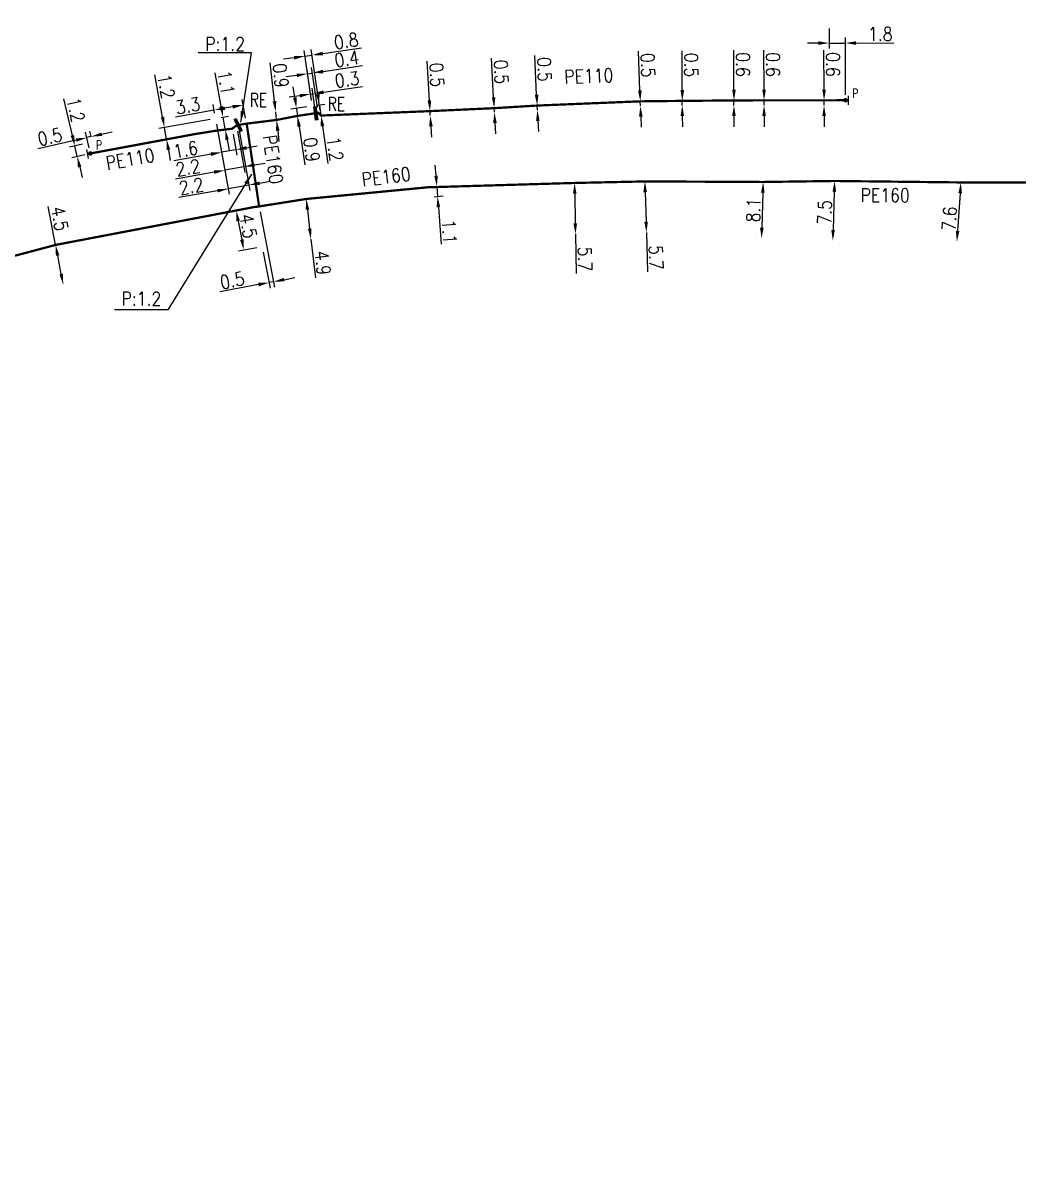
# Model space of a CAD drawing. Header units: millimetres. Extents: x 150994 to 151987, y 125997 to 127005.
# Drawn here: x 151508.8 to 151619.6, y 126854 to 126980.6 of the extents above; entities that cross this region are included whole.
import ezdxf
from ezdxf.enums import TextEntityAlignment as Align

# ---------------------------------------------------------------- set-up
doc = ezdxf.new("R2010")
doc.units = ezdxf.units.MM
doc.header["$PDMODE"] = 34
doc.linetypes.add('L_100_PE', pattern=[14, 10, -1.5, 1, -1.5])
doc.layers.get('0').update_dxf_attribs({"linetype": 'CONTINUOUS'})
doc.layers.get('Defpoints').update_dxf_attribs({"linetype": 'CONTINUOUS'})
for name, color, linetype in [('L_140', 3, 'CONTINUOUS'), ('L_300', 7, 'CONTINUOUS'), ('L_340', 7, 'CONTINUOUS')]:
    doc.layers.add(name, color=color, linetype=linetype)
doc.styles.add('G_ROMANS', font='ROMANS.SHX', dxfattribs={"width": 0.75})
doc.styles.get("Standard").update_dxf_attribs({"font": 'romans.shx', "width": 0.85})
doc.dimstyles.get("Standard").update_dxf_attribs({"dimtxt": 1.5, "dimasz": 1.2, "dimexe": 0.625, "dimexo": 0.625, "dimgap": 0.25, "dimtad": 1, "dimdec": 1, "dimzin": 0, "dimdsep": 46, "dimtxsty": 'Standard', "dimcen": -0.5, "dimadec": 0, "dimazin": 0, "dimtfac": 1, "dimtdec": 1, "dimtmove": 0, "dimatfit": 3, "dimfxl": 0, "dimtolj": 1, "dimtzin": 0, "dimarcsym": 0})

# ---------------------------------------------------------------- blocks, each defined once
blk = doc.blocks.new('*D867')
at = {"layer": 'Defpoints', "color": 0, "linetype": 'Continuous', "transparency": 16777216}
for p in [(151512.48, 126955.93), (151513.33, 126951.51), (151513.33, 126951.51)]:
    blk.add_point(p, dxfattribs=at)
at = {"layer": 'L_140', "color": 0, "linetype": 'Continuous', "lineweight": -2, "transparency": 16777216}
for p, q in [((151512.48, 126955.93), (151511.65, 126960.22)), ((151513.1, 126952.69), (151512.71, 126954.75))]:
    blk.add_line(p, q, dxfattribs=at)
at = {"layer": 'L_140', "color": 0, "linetype": 'Continuous', "transparency": 16777216}
for points in [[(151512.9, 126954.79), (151512.51, 126954.71), (151512.48, 126955.93)], [(151513.3, 126952.73), (151512.91, 126952.65), (151513.33, 126951.51)]]:
    blk.add_solid(points, dxfattribs=at)
at = {"layer": 'L_140', "color": 0, "linetype": 'Continuous', "transparency": 16777216, "insert": (151512.94, 126958.85), "char_height": 1.5, "attachment_point": 5, "rotation": 280.8716}
blk.add_mtext('\\A1;4.5', dxfattribs=at)
blk = doc.blocks.new('*D868')
at = {"layer": 'Defpoints', "color": 0, "linetype": 'Continuous', "transparency": 16777216}
for p in [(151535.12, 126960.21), (151535.47, 126955.73), (151536.23, 126951.74)]:
    blk.add_point(p, dxfattribs=at)
at = {"layer": 'L_140', "color": 0, "linetype": 'Continuous', "lineweight": -2, "transparency": 16777216}
for p, q in [((151535.24, 126959.6), (151536.84, 126951.22)), ((151535.58, 126955.12), (151536.35, 126951.13)), ((151537.9, 126952.06), (151539.08, 126952.29)), ((151535.05, 126951.52), (151530.76, 126950.7)), ((151536.72, 126951.84), (151536.23, 126951.74))]:
    blk.add_line(p, q, dxfattribs=at)
at = {"layer": 'L_140', "color": 0, "linetype": 'Continuous', "transparency": 16777216}
for points in [[(151537.86, 126952.26), (151537.94, 126951.87), (151536.72, 126951.84)], [(151535.01, 126951.72), (151535.09, 126951.32), (151536.23, 126951.74)]]:
    blk.add_solid(points, dxfattribs=at)
at = {"layer": 'L_140', "color": 0, "linetype": 'Continuous', "transparency": 16777216, "insert": (151532.13, 126951.98), "char_height": 1.5, "attachment_point": 5, "rotation": 10.8418}
blk.add_mtext('\\A1;0.5', dxfattribs=at)
blk = doc.blocks.new('*D869')
at = {"layer": 'Defpoints', "color": 0, "linetype": 'Continuous', "transparency": 16777216}
for p in [(151534.62, 126960.15), (151533.42, 126955.34), (151535.47, 126955.73)]:
    blk.add_point(p, dxfattribs=at)
at = {"layer": 'L_140', "color": 0, "linetype": 'Continuous', "lineweight": -2, "transparency": 16777216}
for p, q in [((151534.01, 126960.03), (151531.96, 126959.64)), ((151532.8, 126958.58), (151533.19, 126956.52)), ((151534.85, 126955.61), (151532.81, 126955.22))]:
    blk.add_line(p, q, dxfattribs=at)
at = {"layer": 'L_140', "color": 0, "linetype": 'Continuous', "transparency": 16777216}
for points in [[(151532.99, 126958.62), (151532.6, 126958.54), (151532.57, 126959.76)], [(151533.39, 126956.56), (151533, 126956.48), (151533.42, 126955.34)]]:
    blk.add_solid(points, dxfattribs=at)
at = {"layer": 'L_140', "color": 0, "linetype": 'Continuous', "transparency": 16777216, "insert": (151533.92, 126958.02), "char_height": 1.5, "attachment_point": 5, "rotation": 280.8418}
blk.add_mtext('\\A1;4.5', dxfattribs=at)
blk = doc.blocks.new('*D870')
at = {"layer": 'Defpoints', "color": 0, "linetype": 'Continuous', "transparency": 16777216}
for p in [(151570.2, 126962.82), (151570.31, 126957.12), (151570.31, 126957.12)]:
    blk.add_point(p, dxfattribs=at)
at = {"layer": 'L_140', "color": 0, "linetype": 'Continuous', "lineweight": -2, "transparency": 16777216}
for p, q in [((151570.23, 126961.62), (151570.29, 126958.32)), ((151570.31, 126957.12), (151570.38, 126952.75))]:
    blk.add_line(p, q, dxfattribs=at)
at = {"layer": 'L_140', "color": 0, "linetype": 'Continuous', "transparency": 16777216}
for points in [[(151570.43, 126961.63), (151570.03, 126961.62), (151570.2, 126962.82)], [(151570.49, 126958.33), (151570.09, 126958.32), (151570.31, 126957.12)]]:
    blk.add_solid(points, dxfattribs=at)
at = {"layer": 'L_140', "color": 0, "linetype": 'Continuous', "transparency": 16777216, "insert": (151571.36, 126954.36), "char_height": 1.5, "attachment_point": 5, "rotation": 271.0245}
blk.add_mtext('\\A1;5.7', dxfattribs=at)
blk = doc.blocks.new('*D871')
at = {"layer": 'Defpoints', "color": 0, "linetype": 'Continuous', "transparency": 16777216}
for p in [(151554.13, 126970.81), (151554.16, 126970.31), (151554.16, 126970.31)]:
    blk.add_point(p, dxfattribs=at)
at = {"layer": 'L_140', "color": 0, "linetype": 'Continuous', "lineweight": -2, "transparency": 16777216}
for p, q in [((151554.06, 126972), (151553.81, 126976.37)), ((151554.16, 126970.31), (151554.13, 126970.81)), ((151554.76, 126970.84), (151554.76, 126970.84)), ((151554.79, 126970.34), (151554.79, 126970.34)), ((151554.23, 126969.11), (151554.3, 126967.91))]:
    blk.add_line(p, q, dxfattribs=at)
at = {"layer": 'L_140', "color": 0, "linetype": 'Continuous', "transparency": 16777216}
for points in [[(151554.26, 126972.02), (151553.86, 126971.99), (151554.13, 126970.81)], [(151554.43, 126969.12), (151554.03, 126969.1), (151554.16, 126970.31)]]:
    blk.add_solid(points, dxfattribs=at)
at = {"layer": 'L_140', "color": 0, "linetype": 'Continuous', "transparency": 16777216, "insert": (151554.9, 126974.84), "char_height": 1.5, "attachment_point": 5, "rotation": 273.2758}
blk.add_mtext('\\A1;0.5', dxfattribs=at)
blk = doc.blocks.new('*D872')
at = {"layer": 'Defpoints', "color": 0, "linetype": 'Continuous', "transparency": 16777216}
for p in [(151553.9, 126962.34), (151553.98, 126961.25), (151554.97, 126961.32)]:
    blk.add_point(p, dxfattribs=at)
at = {"layer": 'L_140', "color": 0, "linetype": 'Continuous', "lineweight": -2, "transparency": 16777216}
for p, q in [((151554.8, 126963.61), (151554.72, 126964.81)), ((151554.52, 126962.39), (151555.52, 126962.46)), ((151554.89, 126962.42), (151554.97, 126961.32)), ((151554.6, 126961.29), (151555.6, 126961.37)), ((151555.06, 126960.12), (151555.37, 126956))]:
    blk.add_line(p, q, dxfattribs=at)
at = {"layer": 'L_140', "color": 0, "linetype": 'Continuous', "transparency": 16777216}
for points in [[(151555, 126963.63), (151554.6, 126963.6), (151554.89, 126962.42)], [(151555.26, 126960.14), (151554.86, 126960.11), (151554.97, 126961.32)]]:
    blk.add_solid(points, dxfattribs=at)
at = {"layer": 'L_140', "color": 0, "linetype": 'Continuous', "transparency": 16777216, "insert": (151556.27, 126957.39), "char_height": 1.5, "attachment_point": 5, "rotation": 274.2283}
blk.add_mtext('\\A1;1.1', dxfattribs=at)
blk = doc.blocks.new('*D873')
at = {"layer": 'Defpoints', "color": 0, "linetype": 'Continuous', "transparency": 16777216}
for p in [(151578.03, 126962.99), (151578.2, 126957.3), (151578.2, 126957.3)]:
    blk.add_point(p, dxfattribs=at)
at = {"layer": 'L_140', "color": 0, "linetype": 'Continuous', "lineweight": -2, "transparency": 16777216}
for p, q in [((151578.06, 126961.79), (151578.16, 126958.49)), ((151578.2, 126957.3), (151578.33, 126952.93))]:
    blk.add_line(p, q, dxfattribs=at)
at = {"layer": 'L_140', "color": 0, "linetype": 'Continuous', "transparency": 16777216}
for points in [[(151578.26, 126961.8), (151577.86, 126961.79), (151578.03, 126962.99)], [(151578.36, 126958.5), (151577.96, 126958.49), (151578.2, 126957.3)]]:
    blk.add_solid(points, dxfattribs=at)
at = {"layer": 'L_140', "color": 0, "linetype": 'Continuous', "transparency": 16777216, "insert": (151579.28, 126954.54), "char_height": 1.5, "attachment_point": 5, "rotation": 271.7369}
blk.add_mtext('\\A1;5.7', dxfattribs=at)
blk = doc.blocks.new('*D874')
at = {"layer": 'Defpoints', "color": 0, "linetype": 'Continuous', "transparency": 16777216}
for p in [(151591.19, 126962.93), (151591.01, 126956.64), (151591.01, 126956.64)]:
    blk.add_point(p, dxfattribs=at)
at = {"layer": 'L_140', "color": 0, "linetype": 'Continuous', "lineweight": -2, "transparency": 16777216}
for p, q in [((151591.15, 126961.73), (151591.04, 126957.83)), ((151590.38, 126956.65), (151590.38, 126956.65))]:
    blk.add_line(p, q, dxfattribs=at)
at = {"layer": 'L_140', "color": 0, "linetype": 'Continuous', "transparency": 16777216}
for points in [[(151590.95, 126961.74), (151591.35, 126961.73), (151591.19, 126962.93)], [(151590.84, 126957.84), (151591.24, 126957.83), (151591.01, 126956.64)]]:
    blk.add_solid(points, dxfattribs=at)
at = {"layer": 'L_140', "color": 0, "linetype": 'Continuous', "transparency": 16777216, "insert": (151590.1, 126959.81), "char_height": 1.5, "attachment_point": 5, "rotation": 88.3475}
blk.add_mtext('\\A1;8.1', dxfattribs=at)
blk = doc.blocks.new('*D875')
at = {"layer": 'Defpoints', "color": 0, "linetype": 'Continuous', "transparency": 16777216}
for p in [(151599.14, 126963.04), (151598.93, 126956.39), (151598.93, 126956.39)]:
    blk.add_point(p, dxfattribs=at)
at = {"layer": 'L_140', "color": 0, "linetype": 'Continuous', "lineweight": -2, "transparency": 16777216}
blk.add_line((151599.1, 126961.84), (151598.97, 126957.59), dxfattribs=at)
at = {"layer": 'L_140', "color": 0, "linetype": 'Continuous', "transparency": 16777216}
for points in [[(151598.9, 126961.85), (151599.3, 126961.83), (151599.14, 126963.04)], [(151598.77, 126957.6), (151599.17, 126957.59), (151598.93, 126956.39)]]:
    blk.add_solid(points, dxfattribs=at)
at = {"layer": 'L_140', "color": 0, "linetype": 'Continuous', "transparency": 16777216, "insert": (151598.03, 126959.56), "char_height": 1.5, "attachment_point": 5, "rotation": 88.1946}
blk.add_mtext('\\A1;7.5', dxfattribs=at)
blk = doc.blocks.new('*D877')
at = {"layer": 'Defpoints', "color": 0, "linetype": 'Continuous', "transparency": 16777216}
for p in [(151613.18, 126962.88), (151612.74, 126956.29), (151612.74, 126956.29)]:
    blk.add_point(p, dxfattribs=at)
at = {"layer": 'L_140', "color": 0, "linetype": 'Continuous', "lineweight": -2, "transparency": 16777216}
blk.add_line((151613.1, 126961.68), (151612.82, 126957.49), dxfattribs=at)
at = {"layer": 'L_140', "color": 0, "linetype": 'Continuous', "transparency": 16777216}
for points in [[(151612.9, 126961.69), (151613.3, 126961.67), (151613.18, 126962.88)], [(151612.62, 126957.5), (151613.02, 126957.48), (151612.74, 126956.29)]]:
    blk.add_solid(points, dxfattribs=at)
at = {"layer": 'L_140', "color": 0, "linetype": 'Continuous', "transparency": 16777216, "insert": (151611.91, 126958.85), "char_height": 1.5, "attachment_point": 5, "rotation": 86.2139}
blk.add_mtext('\\A1;7.6', dxfattribs=at)
blk = doc.blocks.new('*D878')
at = {"layer": 'Defpoints', "color": 0, "linetype": 'Continuous', "transparency": 16777216}
for p in [(151536.96, 126970.72), (151536.96, 126970.72), (151537.06, 126969.83)]:
    blk.add_point(p, dxfattribs=at)
at = {"layer": 'L_140', "color": 0, "linetype": 'Continuous', "lineweight": -2, "transparency": 16777216}
for p, q in [((151536.83, 126971.92), (151536.36, 126976.2)), ((151537.06, 126969.83), (151536.96, 126970.72)), ((151537.68, 126969.9), (151537.68, 126969.9)), ((151537.19, 126968.64), (151537.32, 126967.44))]:
    blk.add_line(p, q, dxfattribs=at)
at = {"layer": 'L_140', "color": 0, "linetype": 'Continuous', "transparency": 16777216}
for points in [[(151537.03, 126971.94), (151536.63, 126971.89), (151536.96, 126970.72)], [(151537.39, 126968.66), (151536.99, 126968.61), (151537.06, 126969.83)]]:
    blk.add_solid(points, dxfattribs=at)
at = {"layer": 'L_140', "color": 0, "linetype": 'Continuous', "transparency": 16777216, "insert": (151537.52, 126974.76), "char_height": 1.5, "attachment_point": 5, "rotation": 276.2637}
blk.add_mtext('\\A1;0.9', dxfattribs=at)
blk = doc.blocks.new('*D879')
at = {"layer": 'Defpoints', "color": 0, "linetype": 'Continuous', "transparency": 16777216}
for p in [(151530.11, 126970.92), (151530.28, 126969.99), (151533.73, 126969.42)]:
    blk.add_point(p, dxfattribs=at)
at = {"layer": 'L_140', "color": 0, "linetype": 'Continuous', "lineweight": -2, "transparency": 16777216}
for p, q in [((151530.17, 126970.6), (151530, 126971.53)), ((151532.18, 126971.29), (151531.29, 126971.13)), ((151533.62, 126970.03), (151533.25, 126972.12)), ((151530.11, 126970.92), (151525.81, 126970.15))]:
    blk.add_line(p, q, dxfattribs=at)
at = {"layer": 'L_140', "color": 0, "linetype": 'Continuous', "transparency": 16777216}
for points in [[(151531.26, 126971.33), (151531.33, 126970.93), (151530.11, 126970.92)], [(151532.14, 126971.49), (151532.21, 126971.09), (151533.36, 126971.5)]]:
    blk.add_solid(points, dxfattribs=at)
at = {"layer": 'L_140', "color": 0, "linetype": 'Continuous', "transparency": 16777216, "insert": (151527.19, 126971.41), "char_height": 1.5, "attachment_point": 5, "rotation": 10.1584}
blk.add_mtext('\\A1;3.3', dxfattribs=at)
blk = doc.blocks.new('*D880')
at = {"layer": 'Defpoints', "color": 0, "linetype": 'Continuous', "transparency": 16777216}
for p in [(151530.28, 126969.99), (151531.11, 126970.14), (151530.51, 126968.66)]:
    blk.add_point(p, dxfattribs=at)
at = {"layer": 'L_140', "color": 0, "linetype": 'Continuous', "lineweight": -2, "transparency": 16777216}
for p, q in [((151530.9, 126971.32), (151530.22, 126975.08)), ((151530.89, 126970.1), (151531.72, 126970.25)), ((151531.34, 126968.81), (151531.11, 126970.14)), ((151531.13, 126968.77), (151531.96, 126968.92)), ((151531.56, 126967.63), (151531.77, 126966.45))]:
    blk.add_line(p, q, dxfattribs=at)
at = {"layer": 'L_140', "color": 0, "linetype": 'Continuous', "transparency": 16777216}
for points in [[(151531.09, 126971.35), (151530.7, 126971.28), (151531.11, 126970.14)], [(151531.75, 126967.67), (151531.36, 126967.59), (151531.34, 126968.81)]]:
    blk.add_solid(points, dxfattribs=at)
at = {"layer": 'L_140', "color": 0, "linetype": 'Continuous', "transparency": 16777216, "insert": (151531.44, 126973.97), "char_height": 1.5, "attachment_point": 5, "rotation": 280.1584}
blk.add_mtext('\\A1;1.1', dxfattribs=at)
blk = doc.blocks.new('*D881')
at = {"layer": 'Defpoints', "color": 0, "linetype": 'Continuous', "transparency": 16777216}
for p in [(151516.43, 126967.97), (151516.57, 126967.38), (151516.35, 126966.1)]:
    blk.add_point(p, dxfattribs=at)
at = {"layer": 'L_340', "color": 0, "linetype": 'Continuous', "lineweight": -2, "transparency": 16777216}
for p, q in [((151514.77, 126967.59), (151510.51, 126966.61)), ((151516.21, 126966.71), (151515.8, 126968.47)), ((151516.43, 126967.97), (151515.94, 126967.86)), ((151516.43, 126967.99), (151516.29, 126968.58)), ((151517.6, 126968.24), (151518.77, 126968.51))]:
    blk.add_line(p, q, dxfattribs=at)
at = {"layer": 'L_340', "color": 0, "linetype": 'Continuous', "transparency": 16777216}
for points in [[(151514.73, 126967.78), (151514.82, 126967.4), (151515.94, 126967.86)], [(151517.56, 126968.43), (151517.65, 126968.05), (151516.43, 126967.97)]]:
    blk.add_solid(points, dxfattribs=at)
at = {"layer": 'L_340', "color": 0, "linetype": 'Continuous', "transparency": 16777216, "insert": (151511.84, 126967.94), "char_height": 1.5, "attachment_point": 5, "rotation": 12.9512}
blk.add_mtext('\\A1;0.5', dxfattribs=at)
blk = doc.blocks.new('*D882')
at = {"layer": 'Defpoints', "color": 0, "linetype": 'Continuous', "transparency": 16777216}
for p in [(151514.62, 126966.94), (151516.08, 126967.27), (151516.35, 126966.1)]:
    blk.add_point(p, dxfattribs=at)
at = {"layer": 'L_340', "color": 0, "linetype": 'Continuous', "lineweight": -2, "transparency": 16777216}
for p, q in [((151514.35, 126968.11), (151513.41, 126972.19)), ((151515.47, 126967.13), (151514.01, 126966.8)), ((151514.89, 126965.77), (151514.62, 126966.94)), ((151515.74, 126965.96), (151514.28, 126965.63)), ((151515.16, 126964.6), (151515.42, 126963.43))]:
    blk.add_line(p, q, dxfattribs=at)
at = {"layer": 'L_340', "color": 0, "linetype": 'Continuous', "transparency": 16777216}
for points in [[(151514.54, 126968.15), (151514.15, 126968.06), (151514.62, 126966.94)], [(151515.35, 126964.64), (151514.96, 126964.55), (151514.89, 126965.77)]]:
    blk.add_solid(points, dxfattribs=at)
at = {"layer": 'L_340', "color": 0, "linetype": 'Continuous', "transparency": 16777216, "insert": (151514.72, 126970.96), "char_height": 1.5, "attachment_point": 5, "rotation": 282.9512}
blk.add_mtext('\\A1;1.2', dxfattribs=at)
blk = doc.blocks.new('*D883')
at = {"layer": 'Defpoints', "color": 0, "linetype": 'Continuous', "transparency": 16777216}
for p in [(151530.28, 126969.99), (151532.11, 126968.85), (151530.95, 126966.23)]:
    blk.add_point(p, dxfattribs=at)
at = {"layer": 'L_140', "color": 0, "linetype": 'Continuous', "lineweight": -2, "transparency": 16777216}
for p, q in [((151530.39, 126969.37), (151531.06, 126965.62)), ((151532.22, 126968.23), (151532.63, 126965.9)), ((151532.52, 126966.52), (151530.95, 126966.23)), ((151533.71, 126966.73), (151534.89, 126966.94)), ((151529.77, 126966.02), (151525.64, 126965.28))]:
    blk.add_line(p, q, dxfattribs=at)
at = {"layer": 'L_140', "color": 0, "linetype": 'Continuous', "transparency": 16777216}
for points in [[(151529.73, 126966.22), (151529.8, 126965.82), (151530.95, 126966.23)], [(151533.67, 126966.92), (151533.74, 126966.53), (151532.52, 126966.52)]]:
    blk.add_solid(points, dxfattribs=at)
at = {"layer": 'L_140', "color": 0, "linetype": 'Continuous', "transparency": 16777216, "insert": (151526.94, 126966.53), "char_height": 1.5, "attachment_point": 5, "rotation": 10.1584}
blk.add_mtext('\\A1;1.6', dxfattribs=at)
blk = doc.blocks.new('*D884')
at = {"layer": 'Defpoints', "color": 0, "linetype": 'Continuous', "transparency": 16777216}
for p in [(151530.28, 126969.99), (151532.79, 126969.27), (151531.68, 126962.17)]:
    blk.add_point(p, dxfattribs=at)
at = {"layer": 'L_340', "color": 0, "linetype": 'Continuous', "lineweight": -2, "transparency": 16777216}
for p, q in [((151530.39, 126969.37), (151531.79, 126961.56)), ((151532.9, 126968.66), (151534.1, 126961.97)), ((151533.99, 126962.59), (151531.68, 126962.17)), ((151535.17, 126962.8), (151536.35, 126963.01)), ((151530.5, 126961.96), (151526.19, 126961.19))]:
    blk.add_line(p, q, dxfattribs=at)
at = {"layer": 'L_340', "color": 0, "linetype": 'Continuous', "transparency": 16777216}
for points in [[(151535.14, 126962.99), (151535.21, 126962.6), (151533.99, 126962.59)], [(151530.46, 126962.16), (151530.53, 126961.76), (151531.68, 126962.17)]]:
    blk.add_solid(points, dxfattribs=at)
at = {"layer": 'L_340', "color": 0, "linetype": 'Continuous', "transparency": 16777216, "insert": (151527.58, 126962.45), "char_height": 1.5, "attachment_point": 5, "rotation": 10.1584}
blk.add_mtext('\\A1;2.2', dxfattribs=at)
blk = doc.blocks.new('*D885')
at = {"layer": 'Defpoints', "color": 0, "linetype": 'Continuous', "transparency": 16777216}
for p in [(151530.28, 126969.99), (151524.59, 126968.97), (151528.16, 126968.29)]:
    blk.add_point(p, dxfattribs=at)
at = {"layer": 'L_140', "color": 0, "linetype": 'Continuous', "lineweight": -2, "transparency": 16777216}
for p, q in [((151524.38, 126970.15), (151523.53, 126974.86)), ((151529.66, 126969.88), (151523.97, 126968.86)), ((151524.82, 126967.69), (151524.59, 126968.97)), ((151527.54, 126968.18), (151524.2, 126967.58)), ((151525.03, 126966.51), (151525.24, 126965.33))]:
    blk.add_line(p, q, dxfattribs=at)
at = {"layer": 'L_140', "color": 0, "linetype": 'Continuous', "transparency": 16777216}
for points in [[(151524.57, 126970.19), (151524.18, 126970.12), (151524.59, 126968.97)], [(151525.23, 126966.54), (151524.83, 126966.47), (151524.82, 126967.69)]]:
    blk.add_solid(points, dxfattribs=at)
at = {"layer": 'L_140', "color": 0, "linetype": 'Continuous', "transparency": 16777216, "insert": (151524.78, 126973.57), "char_height": 1.5, "attachment_point": 5, "rotation": 280.1584}
blk.add_mtext('\\A1;1.2', dxfattribs=at)
blk = doc.blocks.new('L_340_21')
at = {"linetype": 'Continuous'}
blk.add_hatch(color=0, dxfattribs=at).paths.add_polyline_path([(0.125, 0.75), (-0.125, 0.75), (-0.125, -0.75), (0.125, -0.75)])
at = {"color": 0, "linetype": 'Continuous'}
blk.add_lwpolyline([(-0.125, 0.75), (0.125, 0.75), (0.125, -0.75), (-0.125, -0.75)], close=True, dxfattribs=at)
at = {"color": 0, "linetype": 'Continuous', "style": 'G_ROMANS', "width": 0.75}
for tag, height, flags, p in [('RE', 1.5, 8, (0, 3)), ('DEF_LEG', 1.2, 3, (0, -5)), ('DEF_COUP', 1.2, 3, (0, -7.5)), ('DEF_TYPE', 1.2, 3, (0, -10))]:
    blk.add_attdef(tag, text='', height=height, dxfattribs=dict(at, flags=flags)).set_placement(p, align=Align.MIDDLE)
blk = doc.blocks.new('*D886')
at = {"layer": 'Defpoints', "color": 0, "linetype": 'Continuous', "transparency": 16777216}
for p in [(151540.83, 126972.71), (151541.03, 126971.39), (151541.42, 126970.58)]:
    blk.add_point(p, dxfattribs=at)
at = {"layer": 'L_340', "color": 0, "linetype": 'Continuous', "lineweight": -2, "transparency": 16777216}
for p, q in [((151539.65, 126972.53), (151538.46, 126972.35)), ((151540.94, 126972), (151540.74, 126973.32)), ((151540.83, 126972.71), (151541.11, 126972.75)), ((151541.33, 126971.2), (151541.01, 126973.36)), ((151542.29, 126972.92), (151546.62, 126973.56))]:
    blk.add_line(p, q, dxfattribs=at)
at = {"layer": 'L_340', "color": 0, "linetype": 'Continuous', "transparency": 16777216}
for points in [[(151539.62, 126972.73), (151539.68, 126972.33), (151540.83, 126972.71)], [(151542.26, 126973.12), (151542.32, 126972.72), (151541.11, 126972.75)]]:
    blk.add_solid(points, dxfattribs=at)
at = {"layer": 'L_340', "color": 0, "linetype": 'Continuous', "transparency": 16777216, "insert": (151544.9, 126974.32), "char_height": 1.5, "attachment_point": 5, "rotation": 8.4084}
blk.add_mtext('\\A1;0.3', dxfattribs=at)
blk = doc.blocks.new('*D887')
at = {"layer": 'Defpoints', "color": 0, "linetype": 'Continuous', "transparency": 16777216}
for p in [(151540.21, 126976.93), (151541.03, 126971.39), (151542, 126970.32)]:
    blk.add_point(p, dxfattribs=at)
at = {"layer": 'L_140', "color": 0, "linetype": 'Continuous', "lineweight": -2, "transparency": 16777216}
for p, q in [((151540.94, 126972), (151540.12, 126977.54)), ((151541.9, 126970.93), (151540.91, 126977.66)), ((151542.19, 126977.22), (151546.51, 126977.86)), ((151539.02, 126976.75), (151537.84, 126976.58)), ((151540.21, 126976.93), (151541, 126977.04))]:
    blk.add_line(p, q, dxfattribs=at)
at = {"layer": 'L_140', "color": 0, "linetype": 'Continuous', "transparency": 16777216}
for points in [[(151538.99, 126976.95), (151539.05, 126976.55), (151540.21, 126976.93)], [(151542.16, 126977.42), (151542.22, 126977.02), (151541, 126977.04)]]:
    blk.add_solid(points, dxfattribs=at)
at = {"layer": 'L_140', "color": 0, "linetype": 'Continuous', "transparency": 16777216, "insert": (151544.8, 126978.62), "char_height": 1.5, "attachment_point": 5, "rotation": 8.4084}
blk.add_mtext('\\A1;0.8', dxfattribs=at)
blk = doc.blocks.new('*D888')
at = {"layer": 'Defpoints', "color": 0, "linetype": 'Continuous', "transparency": 16777216}
for p in [(151530.28, 126969.99), (151532.6, 126969.2), (151531.31, 126964.23)]:
    blk.add_point(p, dxfattribs=at)
at = {"layer": 'L_140', "color": 0, "linetype": 'Continuous', "lineweight": -2, "transparency": 16777216}
for p, q in [((151530.39, 126969.37), (151531.42, 126963.62)), ((151532.71, 126968.58), (151533.53, 126964)), ((151534.6, 126964.83), (151535.79, 126965.04)), ((151530.13, 126964.02), (151525.82, 126963.25)), ((151533.42, 126964.61), (151531.31, 126964.23))]:
    blk.add_line(p, q, dxfattribs=at)
at = {"layer": 'L_140', "color": 0, "linetype": 'Continuous', "transparency": 16777216}
for points in [[(151534.57, 126965.02), (151534.64, 126964.63), (151533.42, 126964.61)], [(151530.09, 126964.22), (151530.16, 126963.83), (151531.31, 126964.23)]]:
    blk.add_solid(points, dxfattribs=at)
at = {"layer": 'L_140', "color": 0, "linetype": 'Continuous', "transparency": 16777216, "insert": (151527.21, 126964.52), "char_height": 1.5, "attachment_point": 5, "rotation": 10.1584}
blk.add_mtext('\\A1;2.2', dxfattribs=at)
blk = doc.blocks.new('*D889')
at = {"layer": 'Defpoints', "color": 0, "linetype": 'Continuous', "transparency": 16777216}
for p in [(151541.03, 126971.39), (151541.82, 126971.5), (151542, 126970.32)]:
    blk.add_point(p, dxfattribs=at)
at = {"layer": 'L_140', "color": 0, "linetype": 'Continuous', "lineweight": -2, "transparency": 16777216}
for p, q in [((151541.64, 126972.69), (151541.47, 126973.88)), ((151541.65, 126971.48), (151542.44, 126971.59)), ((151541.82, 126971.5), (151542, 126970.32)), ((151542.61, 126970.41), (151542.61, 126970.41)), ((151542.17, 126969.13), (151542.78, 126964.98))]:
    blk.add_line(p, q, dxfattribs=at)
at = {"layer": 'L_140', "color": 0, "linetype": 'Continuous', "transparency": 16777216}
for points in [[(151541.84, 126972.72), (151541.45, 126972.66), (151541.82, 126971.5)], [(151542.37, 126969.16), (151541.97, 126969.1), (151542, 126970.32)]]:
    blk.add_solid(points, dxfattribs=at)
at = {"layer": 'L_140', "color": 0, "linetype": 'Continuous', "transparency": 16777216, "insert": (151543.55, 126966.61), "char_height": 1.5, "attachment_point": 5, "rotation": 278.4084}
blk.add_mtext('\\A1;1.2', dxfattribs=at)
blk = doc.blocks.new('*D890')
at = {"layer": 'Defpoints', "color": 0, "linetype": 'Continuous', "transparency": 16777216}
for p in [(151541.03, 126971.39), (151539.27, 126971.12), (151539.39, 126970.28)]:
    blk.add_point(p, dxfattribs=at)
at = {"layer": 'L_140', "color": 0, "linetype": 'Continuous', "lineweight": -2, "transparency": 16777216}
for p, q in [((151539.09, 126972.31), (151538.92, 126973.5)), ((151540.41, 126971.29), (151538.65, 126971.03)), ((151539.27, 126971.12), (151539.39, 126970.28)), ((151539.57, 126969.1), (151540.2, 126964.83))]:
    blk.add_line(p, q, dxfattribs=at)
at = {"layer": 'L_140', "color": 0, "linetype": 'Continuous', "transparency": 16777216}
for points in [[(151539.29, 126972.34), (151538.89, 126972.28), (151539.27, 126971.12)], [(151539.77, 126969.13), (151539.37, 126969.07), (151539.39, 126970.28)]]:
    blk.add_solid(points, dxfattribs=at)
at = {"layer": 'L_140', "color": 0, "linetype": 'Continuous', "transparency": 16777216, "insert": (151540.96, 126966.52), "char_height": 1.5, "attachment_point": 5, "rotation": 278.4084}
blk.add_mtext('\\A1;0.9', dxfattribs=at)
blk = doc.blocks.new('*D891')
at = {"layer": 'Defpoints', "color": 0, "linetype": 'Continuous', "transparency": 16777216}
for p in [(151540.5, 126974.97), (151541.03, 126971.39), (151541.7, 126970.62)]:
    blk.add_point(p, dxfattribs=at)
at = {"layer": 'L_140', "color": 0, "linetype": 'Continuous', "lineweight": -2, "transparency": 16777216}
for p, q in [((151540.94, 126972), (151540.41, 126975.58)), ((151540.5, 126974.97), (151541.04, 126975.05)), ((151541.61, 126971.24), (151540.95, 126975.66)), ((151542.23, 126975.22), (151546.61, 126975.87)), ((151539.31, 126974.79), (151538.13, 126974.62))]:
    blk.add_line(p, q, dxfattribs=at)
at = {"layer": 'L_140', "color": 0, "linetype": 'Continuous', "transparency": 16777216}
for points in [[(151542.2, 126975.42), (151542.26, 126975.02), (151541.04, 126975.05)], [(151539.28, 126974.99), (151539.34, 126974.59), (151540.5, 126974.97)]]:
    blk.add_solid(points, dxfattribs=at)
at = {"layer": 'L_140', "color": 0, "linetype": 'Continuous', "transparency": 16777216, "insert": (151544.87, 126976.62), "char_height": 1.5, "attachment_point": 5, "rotation": 8.4084}
blk.add_mtext('\\A1;0.4', dxfattribs=at)
blk = doc.blocks.new('*D892')
at = {"layer": 'Defpoints', "color": 0, "linetype": 'Continuous', "transparency": 16777216}
for p in [(151561.27, 126971.14), (151561.29, 126970.69), (151561.29, 126970.69)]:
    blk.add_point(p, dxfattribs=at)
at = {"layer": 'L_140', "color": 0, "linetype": 'Continuous', "lineweight": -2, "transparency": 16777216}
for p, q in [((151561.2, 126972.34), (151560.98, 126976.71)), ((151561.29, 126970.69), (151561.27, 126971.14)), ((151561.35, 126969.49), (151561.41, 126968.3))]:
    blk.add_line(p, q, dxfattribs=at)
at = {"layer": 'L_140', "color": 0, "linetype": 'Continuous', "transparency": 16777216}
for points in [[(151561.4, 126972.35), (151561.01, 126972.33), (151561.27, 126971.14)], [(151561.55, 126969.51), (151561.15, 126969.48), (151561.29, 126970.69)]]:
    blk.add_solid(points, dxfattribs=at)
at = {"layer": 'L_140', "color": 0, "linetype": 'Continuous', "transparency": 16777216, "insert": (151562.06, 126975.17), "char_height": 1.5, "attachment_point": 5, "rotation": 272.8962}
blk.add_mtext('\\A1;0.5', dxfattribs=at)
blk = doc.blocks.new('*D893')
at = {"layer": 'Defpoints', "color": 0, "linetype": 'Continuous', "transparency": 16777216}
for p in [(151566.05, 126971.43), (151566.07, 126970.93), (151566.07, 126970.93)]:
    blk.add_point(p, dxfattribs=at)
at = {"layer": 'L_140', "color": 0, "linetype": 'Continuous', "lineweight": -2, "transparency": 16777216}
for p, q in [((151565.99, 126972.63), (151565.79, 126976.99)), ((151566.07, 126970.93), (151566.05, 126971.43)), ((151566.13, 126969.73), (151566.18, 126968.53))]:
    blk.add_line(p, q, dxfattribs=at)
at = {"layer": 'L_140', "color": 0, "linetype": 'Continuous', "transparency": 16777216}
for points in [[(151566.19, 126972.64), (151565.79, 126972.62), (151566.05, 126971.43)], [(151566.33, 126969.74), (151565.93, 126969.72), (151566.07, 126970.93)]]:
    blk.add_solid(points, dxfattribs=at)
at = {"layer": 'L_140', "color": 0, "linetype": 'Continuous', "transparency": 16777216, "insert": (151566.86, 126975.45), "char_height": 1.5, "attachment_point": 5, "rotation": 272.6552}
blk.add_mtext('\\A1;0.5', dxfattribs=at)
blk = doc.blocks.new('*D894')
at = {"layer": 'Defpoints', "color": 0, "linetype": 'Continuous', "transparency": 16777216}
for p in [(151577.52, 126971.9), (151577.53, 126971.4), (151577.53, 126971.4)]:
    blk.add_point(p, dxfattribs=at)
at = {"layer": 'L_140', "color": 0, "linetype": 'Continuous', "lineweight": -2, "transparency": 16777216}
for p, q in [((151577.47, 126973.1), (151577.31, 126977.47)), ((151577.53, 126971.4), (151577.52, 126971.9)), ((151577.58, 126970.21), (151577.62, 126969.01))]:
    blk.add_line(p, q, dxfattribs=at)
at = {"layer": 'L_140', "color": 0, "linetype": 'Continuous', "transparency": 16777216}
for points in [[(151577.67, 126973.11), (151577.27, 126973.1), (151577.52, 126971.9)], [(151577.78, 126970.21), (151577.38, 126970.2), (151577.53, 126971.4)]]:
    blk.add_solid(points, dxfattribs=at)
at = {"layer": 'L_140', "color": 0, "linetype": 'Continuous', "transparency": 16777216, "insert": (151578.37, 126975.92), "char_height": 1.5, "attachment_point": 5, "rotation": 272.0734}
blk.add_mtext('\\A1;0.5', dxfattribs=at)
blk = doc.blocks.new('*D895')
at = {"layer": 'Defpoints', "color": 0, "linetype": 'Continuous', "transparency": 16777216}
for p in [(151582.19, 126971.95), (151582.19, 126971.45), (151582.19, 126971.45)]:
    blk.add_point(p, dxfattribs=at)
at = {"layer": 'L_140', "color": 0, "linetype": 'Continuous', "lineweight": -2, "transparency": 16777216}
for p, q in [((151582.19, 126973.15), (151582.19, 126977.52)), ((151582.19, 126971.45), (151582.19, 126971.95)), ((151582.19, 126970.25), (151582.2, 126969.05))]:
    blk.add_line(p, q, dxfattribs=at)
at = {"layer": 'L_140', "color": 0, "linetype": 'Continuous', "transparency": 16777216}
for points in [[(151582.39, 126973.15), (151581.99, 126973.15), (151582.19, 126971.95)], [(151582.39, 126970.25), (151581.99, 126970.25), (151582.19, 126971.45)]]:
    blk.add_solid(points, dxfattribs=at)
at = {"layer": 'L_140', "color": 0, "linetype": 'Continuous', "transparency": 16777216, "insert": (151583.19, 126975.94), "char_height": 1.5, "attachment_point": 5, "rotation": 270.0512}
blk.add_mtext('\\A1;0.5', dxfattribs=at)
blk = doc.blocks.new('*D896')
at = {"layer": 'Defpoints', "color": 0, "linetype": 'Continuous', "transparency": 16777216}
for p in [(151587.94, 126972), (151587.94, 126971.45), (151587.94, 126971.45)]:
    blk.add_point(p, dxfattribs=at)
at = {"layer": 'L_140', "color": 0, "linetype": 'Continuous', "lineweight": -2, "transparency": 16777216}
for p, q in [((151587.94, 126973.2), (151587.94, 126977.58)), ((151587.32, 126972), (151587.32, 126972)), ((151587.94, 126971.45), (151587.94, 126972)), ((151587.94, 126970.25), (151587.94, 126969.05))]:
    blk.add_line(p, q, dxfattribs=at)
at = {"layer": 'L_140', "color": 0, "linetype": 'Continuous', "transparency": 16777216}
for points in [[(151588.14, 126973.2), (151587.74, 126973.2), (151587.94, 126972)], [(151588.14, 126970.25), (151587.74, 126970.25), (151587.94, 126971.45)]]:
    blk.add_solid(points, dxfattribs=at)
at = {"layer": 'L_140', "color": 0, "linetype": 'Continuous', "transparency": 16777216, "insert": (151588.94, 126975.99), "char_height": 1.5, "attachment_point": 5, "rotation": 270.0512}
blk.add_mtext('\\A1;0.6', dxfattribs=at)
blk = doc.blocks.new('*D897')
at = {"layer": 'Defpoints', "color": 0, "linetype": 'Continuous', "transparency": 16777216}
for p in [(151591.29, 126972.01), (151591.29, 126971.46), (151591.29, 126971.46)]:
    blk.add_point(p, dxfattribs=at)
at = {"layer": 'L_140', "color": 0, "linetype": 'Continuous', "lineweight": -2, "transparency": 16777216}
for p, q in [((151591.29, 126973.21), (151591.28, 126977.58)), ((151591.29, 126971.46), (151591.29, 126972.01)), ((151591.29, 126970.26), (151591.29, 126969.06))]:
    blk.add_line(p, q, dxfattribs=at)
at = {"layer": 'L_140', "color": 0, "linetype": 'Continuous', "transparency": 16777216}
for points in [[(151591.49, 126973.21), (151591.09, 126973.21), (151591.29, 126972.01)], [(151591.49, 126970.26), (151591.09, 126970.26), (151591.29, 126971.46)]]:
    blk.add_solid(points, dxfattribs=at)
at = {"layer": 'L_140', "color": 0, "linetype": 'Continuous', "transparency": 16777216, "insert": (151592.28, 126975.99), "char_height": 1.5, "attachment_point": 5, "rotation": 270.0512}
blk.add_mtext('\\A1;0.6', dxfattribs=at)
blk = doc.blocks.new('*D898')
at = {"layer": 'Defpoints', "color": 0, "linetype": 'Continuous', "transparency": 16777216}
for p in [(151597.96, 126972.01), (151597.96, 126971.46), (151597.96, 126971.46)]:
    blk.add_point(p, dxfattribs=at)
at = {"layer": 'L_140', "color": 0, "linetype": 'Continuous', "lineweight": -2, "transparency": 16777216}
for p, q in [((151597.96, 126973.21), (151597.95, 126977.59)), ((151597.96, 126971.46), (151597.96, 126972.01)), ((151598.58, 126972.01), (151598.58, 126972.01)), ((151597.96, 126970.26), (151597.96, 126969.06))]:
    blk.add_line(p, q, dxfattribs=at)
at = {"layer": 'L_140', "color": 0, "linetype": 'Continuous', "transparency": 16777216}
for points in [[(151598.16, 126973.21), (151597.76, 126973.21), (151597.96, 126972.01)], [(151598.16, 126970.26), (151597.76, 126970.26), (151597.96, 126971.46)]]:
    blk.add_solid(points, dxfattribs=at)
at = {"layer": 'L_140', "color": 0, "linetype": 'Continuous', "transparency": 16777216, "insert": (151598.95, 126976), "char_height": 1.5, "attachment_point": 5, "rotation": 270.0512}
blk.add_mtext('\\A1;0.6', dxfattribs=at)
blk = doc.blocks.new('*D899')
at = {"layer": 'Defpoints', "color": 0, "linetype": 'Continuous', "transparency": 16777216}
for p in [(151598.53, 126980.64), (151598.53, 126978.38), (151600.34, 126972.02)]:
    blk.add_point(p, dxfattribs=at)
at = {"layer": 'L_340', "color": 0, "linetype": 'Continuous', "lineweight": -2, "transparency": 16777216}
for p, q in [((151598.53, 126980.01), (151598.53, 126977.76)), ((151600.33, 126972.64), (151600.33, 126979.01)), ((151597.33, 126978.38), (151596.13, 126978.38)), ((151598.53, 126978.38), (151600.33, 126978.38)), ((151601.53, 126978.38), (151605.72, 126978.39))]:
    blk.add_line(p, q, dxfattribs=at)
at = {"layer": 'L_340', "color": 0, "linetype": 'Continuous', "transparency": 16777216}
for points in [[(151597.33, 126978.58), (151597.33, 126978.18), (151598.53, 126978.38)], [(151601.53, 126978.58), (151601.53, 126978.18), (151600.33, 126978.38)]]:
    blk.add_solid(points, dxfattribs=at)
at = {"layer": 'L_340', "color": 0, "linetype": 'Continuous', "transparency": 16777216, "insert": (151604.22, 126979.39), "char_height": 1.5, "attachment_point": 5, "rotation": 0.0512}
blk.add_mtext('\\A1;1.8', dxfattribs=at)
blk = doc.blocks.new('L_340_07')
at = {"color": 0, "linetype": 'Continuous', "const_width": 0.25, "flags": 128}
blk.add_lwpolyline([(0, 0), (0.35, 0)], dxfattribs=at)
at = {"color": 0, "linetype": 'Continuous', "flags": 128}
blk.add_lwpolyline([(0.35, -0.5), (0.35, 0.5)], dxfattribs=at)
at = {"color": 0, "linetype": 'Continuous', "width": 0.75, "flags": 3}
for tag, p in [('DEF_LEG', (0.72, -3.47)), ('DEF_COUP', (0.72, -5.97)), ('DEF_TYPE', (0.72, -8.47))]:
    blk.add_attdef(tag, text='', height=1.2, dxfattribs=at).set_placement(p, align=Align.MIDDLE)
blk = doc.blocks.new('*D743')
at = {"layer": 'Defpoints', "color": 0, "linetype": 'Continuous', "transparency": 16777216}
for p in [(151540.36, 126961.04), (151540.88, 126956.55), (151540.88, 126956.55)]:
    blk.add_point(p, dxfattribs=at)
at = {"layer": 'L_140', "color": 0, "linetype": 'Continuous', "lineweight": -2, "transparency": 16777216}
for p, q in [((151539.73, 126960.97), (151539.73, 126960.97)), ((151540.5, 126959.85), (151540.74, 126957.74)), ((151540.26, 126956.47), (151540.26, 126956.47)), ((151540.88, 126956.55), (151541.39, 126952.27))]:
    blk.add_line(p, q, dxfattribs=at)
at = {"layer": 'L_140', "color": 0, "linetype": 'Continuous', "transparency": 16777216}
for points in [[(151540.69, 126959.87), (151540.3, 126959.83), (151540.36, 126961.04)], [(151540.94, 126957.76), (151540.55, 126957.72), (151540.88, 126956.55)]]:
    blk.add_solid(points, dxfattribs=at)
at = {"layer": 'L_140', "color": 0, "linetype": 'Continuous', "transparency": 16777216, "insert": (151542.2, 126953.93), "char_height": 1.5, "attachment_point": 5, "rotation": 276.7224}
blk.add_mtext('\\A1;4.9', dxfattribs=at)
blk = doc.blocks.new('L_300_12')
at = {"color": 0, "linetype": 'Continuous', "const_width": 0.248, "flags": 128}
blk.add_lwpolyline([(-0.13, 0, 1), (0.13, 0, 1)], format="xyb", close=True, dxfattribs=at)
at = {"linetype": 'Continuous', "style": 'G_ROMANS', "width": 0.75}
blk.add_attdef('P', text='', height=1, dxfattribs=at).set_placement((0, 1.33), align=Align.MIDDLE_CENTER)
at = {"color": 0, "linetype": 'Continuous', "width": 0.75, "flags": 3}
for tag, p in [('DEF_LEG', (0, -5)), ('DEF_COUP', (0, -7.5)), ('DEF_TYPE', (0, -10))]:
    blk.add_attdef(tag, text='', height=1.2, dxfattribs=at).set_placement(p, align=Align.MIDDLE)

msp = doc.modelspace()

# ---------------------------------------------------------------- linework, layer by layer
at = {"layer": 'L_140', "linetype": 'L_100_PE', "ltscale": 0.5, "const_width": 0.25, "flags": 128}
for points in [[(151516.35, 126966.1), (151528.16, 126968.29), (151530.51, 126968.66), (151532.11, 126968.85), (151532.6, 126969.2), (151532.79, 126969.27), (151533.73, 126969.42), (151537.06, 126969.83), (151539.39, 126970.28), (151541.42, 126970.58), (151541.7, 126970.62), (151542, 126970.32), (151554.13, 126970.81), (151561.27, 126971.14), (151566.05, 126971.43), (151577.52, 126971.9), (151582.19, 126971.95), (151587.94, 126972), (151591.29, 126972.01), (151597.96, 126972.01), (151600.34, 126972.02)], [(151533.73, 126969.42), (151535.12, 126960.21)], [(151670.36, 126934.93), (151668.66, 126936.59), (151660.43, 126944.62), (151659.31, 126945.74), (151656.77, 126947.73), (151653.17, 126950.79), (151651.5, 126952.22), (151644.66, 126956.98), (151640.46, 126958.65), (151627.68, 126962.01), (151627.68, 126962.01), (151627.68, 126962.01), (151621.83, 126962.87), (151613.18, 126962.88), (151599.14, 126963.04), (151591.19, 126962.93), (151578.03, 126962.99), (151570.2, 126962.82), (151553.9, 126962.34), (151540.36, 126961.04), (151535.12, 126960.21), (151534.62, 126960.15), (151512.48, 126955.93), (151503.01, 126953.41), (151489.73, 126949.27), (151480.87, 126945.97), (151474.58, 126943.02), (151471.62, 126941.76), (151462.85, 126937.82), (151450.26, 126931.55), (151443.14, 126925.95), (151433.03, 126920.72), (151427.07, 126917.41), (151420.63, 126913.1), (151416.53, 126910.58), (151413.88, 126908.94), (151410.45, 126906.73), (151402.68, 126901.78), (151397.46, 126898.55), (151392.36, 126895.43), (151388.47, 126894.22), (151380.04, 126888.54), (151371.78, 126881.49), (151364.21, 126874.74), (151363.07, 126873.56), (151354.46, 126864.67), (151349.09, 126859.67), (151345.13, 126854.9), (151344.49, 126854.13)]]:
    msp.add_lwpolyline(points, dxfattribs=at)

# ---------------------------------------------------------------- block references
at = {"layer": 'L_300', "ltscale": 0.5}
ref = msp.add_blockref('L_300_12', (151600.34, 126972.02), dxfattribs=dict(at, rotation=304.8740553264607))
ref.add_attrib('P', 'P', dxfattribs={"layer": '0', "linetype": 'Continuous', "height": 1, "style": 'G_ROMANS', "width": 0.75}).set_placement((151601.43, 126972.78), align=Align.MIDDLE_CENTER)
ref = msp.add_blockref('L_300_12', (151516.35, 126966.1), dxfattribs=dict(at, rotation=314.5357609851553))
ref.add_attrib('P', 'P', dxfattribs={"layer": '0', "linetype": 'Continuous', "height": 1, "style": 'G_ROMANS', "width": 0.75}).set_placement((151517.3, 126967.04), align=Align.MIDDLE_CENTER)
at = {"layer": 'L_340'}
ref = msp.add_blockref('L_340_21', (151532.79, 126969.27), dxfattribs=dict(at, rotation=27.63725721261624))
ref.add_attrib('RE', 'RE', dxfattribs={"layer": '0', "color": 0, "linetype": 'Continuous', "height": 1.5, "width": 0.75, "flags": 8}).set_placement((151535.04, 126972.05), align=Align.MIDDLE)
for p, rotation in [((151600.34, 126972.02), 0.434845740124932), ((151516.35, 126966.1), 190.4869904587575)]:
    msp.add_blockref('L_340_07', p, dxfattribs=dict(at, rotation=rotation))
ref = msp.add_blockref('L_340_21', (151541.42, 126970.58), dxfattribs=dict(at, rotation=8.408386266705447))
ref.add_attrib('RE', 'RE', dxfattribs={"layer": '0', "color": 0, "linetype": 'Continuous', "height": 1.5, "width": 0.75, "flags": 8}).set_placement((151543.71, 126971.61), align=Align.MIDDLE)

# ---------------------------------------------------------------- texts
at = {"layer": 'L_140', "linetype": 'Continuous', "width": 0.85}
for s, rotation, p in [('PE110', 2.072, (151569.09, 126973.87)), ('PE160', 278.5693, (151535.52, 126968.02)), ('PE110', 10.1495, (151518.21, 126964.26)), ('PE160', 7.0615, (151546.63, 126962.44)), ('PE160', 359.8278, (151602.03, 126960.71))]:
    msp.add_text(s, height=1.5, rotation=rotation, dxfattribs=at).set_placement(p)
at = {"layer": 'L_140', "linetype": 'Continuous', "char_height": 1.5, "attachment_point": 9}
for insert in [(151533.55, 126977.52), (151524.23, 126949.2)]:
    msp.add_mtext('P:1.2', dxfattribs=dict(at, insert=insert))

# ---------------------------------------------------------------- dimensions: what is measured, and where the dimension line sits
at = {"layer": 'L_140', "linetype": 'Continuous'}
for base, p1, p2, angle, picture, middle in [((151540.21, 126976.93), (151542, 126970.32), (151541.03, 126971.39), 8.4084, '*D887', (151544.94, 126977.63)), ((151587.94, 126971.45), (151587.94, 126972), (151587.94, 126971.45), 90.0512, '*D896', (151587.94, 126975.99)), ((151591.287, 126971.4577), (151591.2865, 126972.0077), (151591.287, 126971.4577), 90.0512, '*D897', (151591.2829, 126975.9935)), ((151597.96, 126971.46), (151597.96, 126972.01), (151597.96, 126971.46), 90.0512, '*D898', (151597.95, 126976)), ((151536.96, 126970.72), (151537.06, 126969.83), (151536.96, 126970.72), 276.2637, '*D878', (151536.53, 126974.65)), ((151554.16, 126970.31), (151554.13, 126970.81), (151554.16, 126970.31), 93.2758, '*D871', (151553.91, 126974.78)), ((151561.29, 126970.69), (151561.27, 126971.14), (151561.29, 126970.69), 92.8962, '*D892', (151561.06, 126975.12)), ((151566.07, 126970.93), (151566.05, 126971.43), (151566.07, 126970.93), 92.6552, '*D893', (151565.86, 126975.41)), ((151577.53, 126971.4), (151577.52, 126971.9), (151577.53, 126971.4), 92.0734, '*D894', (151577.37, 126975.89)), ((151582.19, 126971.45), (151582.19, 126971.95), (151582.19, 126971.45), 90.0512, '*D895', (151582.19, 126975.94)), ((151541.82, 126971.5), (151542, 126970.32), (151541.03, 126971.39), 278.4084, '*D889', (151542.57, 126966.46)), ((151530.11, 126970.92), (151533.73, 126969.42), (151530.28, 126969.99), 10.1584, '*D879', (151527.37, 126970.43)), ((151539.2675, 126971.1248), (151539.3918, 126970.284), (151541.0289, 126971.3852), 278.4084, '*D890', (151539.9702, 126966.3711)), ((151530.95, 126966.23), (151532.11, 126968.85), (151530.28, 126969.99), 10.1584, '*D883', (151527.12, 126965.55)), ((151531.3074, 126964.2342), (151532.6023, 126969.198), (151530.2763, 126969.989), 10.1584, '*D888', (151527.3842, 126963.5312)), ((151554.97, 126961.32), (151553.9, 126962.34), (151553.98, 126961.25), 94.2283, '*D872', (151555.27, 126957.31)), ((151570.31, 126957.12), (151570.2, 126962.82), (151570.31, 126957.12), 91.0245, '*D870', (151570.36, 126954.34)), ((151578.2, 126957.3), (151578.03, 126962.99), (151578.2, 126957.3), 91.7369, '*D873', (151578.29, 126954.51)), ((151513.33, 126951.51), (151512.48, 126955.93), (151513.33, 126951.51), 100.8716, '*D867', (151511.95, 126958.66)), ((151536.23, 126951.74), (151535.12, 126960.21), (151535.47, 126955.73), 10.8418, '*D868', (151532.32, 126950.99)), ((151533.42, 126955.34), (151534.62, 126960.15), (151535.47, 126955.73), 100.8418, '*D869', (151532.94, 126957.84))]:
    dim = msp.add_linear_dim(base=base, p1=p1, p2=p2, angle=angle, dimstyle='Standard', dxfattribs=at)
    dim.commit()
    dim.dimension.update_dxf_attribs({"geometry": picture, "text_midpoint": middle, "dimtype": 160})
for base, p1, p2, angle, text, picture, middle in [((151540.5, 126974.97), (151541.7, 126970.62), (151541.03, 126971.39), 8.4084, '0.4', '*D891', (151545.02, 126975.63)), ((151524.59, 126968.97), (151528.16, 126968.29), (151530.28, 126969.99), 280.1584, '1.2', '*D885', (151523.8, 126973.39)), ((151531.11, 126970.14), (151530.51, 126968.66), (151530.28, 126969.99), 280.1584, '1.1', '*D880', (151530.45, 126973.79)), ((151591.01, 126956.64), (151591.19, 126962.93), (151591.01, 126956.64), 88.3475, '8.1', '*D874', (151591.1, 126959.78)), ((151598.93, 126956.39), (151599.14, 126963.04), (151598.93, 126956.39), 88.1946, '7.5', '*D875', (151599.03, 126959.53)), ((151612.74, 126956.29), (151613.18, 126962.88), (151612.74, 126956.29), 86.2139, '7.6', '*D877', (151612.9, 126958.78)), ((151540.88, 126956.55), (151540.36, 126961.04), (151540.88, 126956.55), 96.7224, '4.9', '*D743', (151541.21, 126953.81))]:
    dim = msp.add_linear_dim(base=base, p1=p1, p2=p2, angle=angle, text=text, dimstyle='Standard', dxfattribs=at)
    dim.commit()
    dim.dimension.update_dxf_attribs({"geometry": picture, "text_midpoint": middle, "dimtype": 160})
at = {"layer": 'L_340', "linetype": 'Continuous'}
for base, p1, p2, angle, picture, middle in [((151598.53, 126978.38), (151600.34, 126972.02), (151598.53, 126980.64), 0.0512, '*D899', (151604.22, 126978.39)), ((151540.83, 126972.71), (151541.42, 126970.58), (151541.03, 126971.39), 8.4084, '*D886', (151545.05, 126973.33)), ((151514.62, 126966.94), (151516.35, 126966.1), (151516.08, 126967.27), 282.9512, '*D882', (151513.75, 126970.73)), ((151516.43, 126967.97), (151516.35, 126966.1), (151516.57, 126967.38), 192.9512, '*D881', (151512.06, 126966.97))]:
    dim = msp.add_linear_dim(base=base, p1=p1, p2=p2, angle=angle, dimstyle='Standard', dxfattribs=at)
    dim.commit()
    dim.dimension.update_dxf_attribs({"geometry": picture, "text_midpoint": middle, "dimtype": 160})
dim = msp.add_linear_dim(base=(151531.68, 126962.17), p1=(151532.79, 126969.27), p2=(151530.28, 126969.99), angle=10.1584, text='2.2', dimstyle='Standard', dxfattribs=at)
dim.commit()
dim.dimension.update_dxf_attribs({"geometry": '*D884', "text_midpoint": (151527.75, 126961.47), "dimtype": 160})

# ---------------------------------------------------------------- leaders
at = {"layer": 'L_140', "linetype": 'Continuous', "annotation_type": 0, "has_hookline": 1, "hookline_direction": 1, "text_width": 4.49}
for points in [[(151533.09, 126969.6), (151534.26, 126977.28), (151533.06, 126977.28)], [(151534.27, 126963.78), (151524.96, 126948.69), (151523.76, 126948.69)]]:
    msp.add_leader(points, dimstyle='Standard', dxfattribs=at)

doc.saveas('drawing.dxf')
